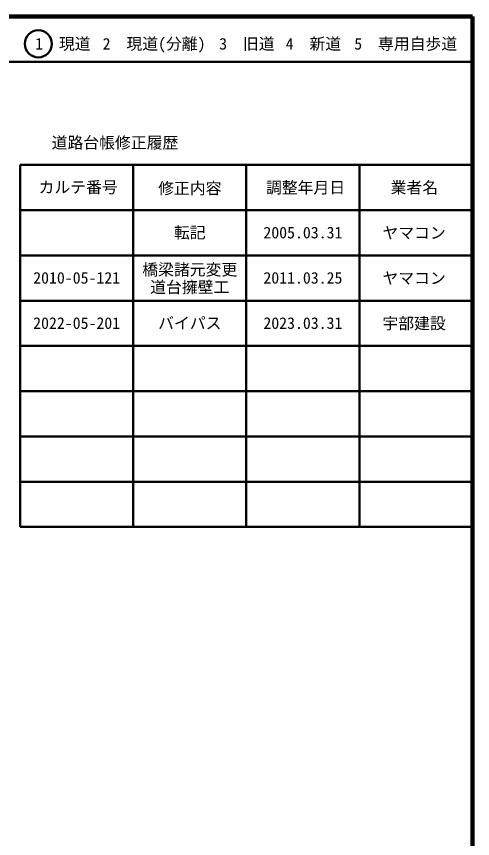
# Model space of a CAD drawing. Units: millimetres, scale not verified. Extents: x 40000 to 680000, y 20000 to 380000.
# Drawn here: x 579191 to 680000, y 198357 to 380000 of the extents above; entities that cross this region are included whole.
import ezdxf
from ezdxf.enums import TextEntityAlignment as Align

# ---------------------------------------------------------------- set-up
doc = ezdxf.new("R2010")
doc.units = ezdxf.units.MM
doc.header["$LTSCALE"] = 1000
for name, color, linetype, lineweight in [('M-TTL', 2, 'Continuous', 140), ('M-TTL-FRAM', 2, 'Continuous', 50), ('M-TTL-LINE', 7, 'Continuous', 50), ('M-TTL-TXT', 7, 'Continuous', 50)]:
    doc.layers.add(name, color=color, linetype=linetype, lineweight=lineweight)
doc.styles.add('ＭＳ ゴシック', font='')
doc.styles.get('ＭＳ ゴシック').set_extended_font_data('MS Gothic')

msp = doc.modelspace()

# ---------------------------------------------------------------- linework, layer by layer
at = {"layer": 'M-TTL'}
for p, q in [((679999.9, 379999.9), (40000, 379999.9)), ((679999.9, 20000), (679999.9, 379999.9))]:
    msp.add_line(p, q, dxfattribs=at)
at = {"layer": 'M-TTL-FRAM'}
for p, q in [((579999.9, 347196.5), (579999.9, 267196.6)), ((579999.9, 347196.5), (679999.9, 347196.5)), ((579999.9, 267196.6), (679999.9, 267196.6))]:
    msp.add_line(p, q, dxfattribs=at)
at = {"layer": 'M-TTL-LINE'}
for p, q in [((40000, 369999.9), (679999.9, 369999.9)), ((604999.9, 347196.5), (604999.9, 267196.6)), ((629999.9, 347196.5), (629999.9, 267196.6)), ((654999.9, 347196.5), (654999.9, 267196.6)), ((579999.9, 337196.6), (679999.9, 337196.6)), ((579999.9, 327196.6), (679999.9, 327196.6)), ((579999.9, 317196.6), (679999.9, 317196.6)), ((579999.9, 307196.6), (679999.9, 307196.6)), ((579999.9, 297196.6), (679999.9, 297196.6)), ((579999.9, 287196.6), (679999.9, 287196.6)), ((579999.9, 277196.6), (679999.9, 277196.6))]:
    msp.add_line(p, q, dxfattribs=at)
at = {"layer": 'M-TTL-TXT'}
msp.add_circle((584030.6, 373957.9), 3000, dxfattribs=at)

# ---------------------------------------------------------------- texts
at = {"layer": 'M-TTL-TXT', "style": 'ＭＳ ゴシック'}
for s, p in [('1\u3000現道', (589448, 373957.9)), ('2\u3000現道(分離)', (609618.7, 373957.9)), ('3\u3000旧道', (630121.1, 373957.9)), ('4\u3000新道', (644823.8, 373957.9)), ('5\u3000専用自歩道', (665228.2, 373957.9)), ('道路台帳修正履歴', (600968.2, 352113.2)), ('カルテ番号', (592839.3, 342277.1)), ('修正内容', (617508.7, 342022.5)), ('調整年月日', (643088.7, 342196.5)), ('業者名', (667134.3, 342196.5)), ('転記', (617499.9, 332245.4)), ('2005.03.31', (642499.9, 332245.4)), ('ヤマコン', (667076.7, 332188.5)), ('橋梁諸元変更', (617499.9, 324062.3)), ('2010-05-121', (592499.9, 322245.4)), ('2011.03.25', (642499.9, 322245.4)), ('ヤマコン', (667076.7, 322188.5)), ('道台擁壁工', (617499.9, 320188.7)), ('2022-05-201', (592499.9, 312245.4)), ('バイパス', (617499.9, 312245.4)), ('2023.03.31', (642499.9, 312245.4)), ('宇部建設', (667076.7, 312188.5))]:
    msp.add_text(s, height=2566, dxfattribs=at).set_placement(p, align=Align.MIDDLE_CENTER)

doc.saveas('drawing.dxf')
